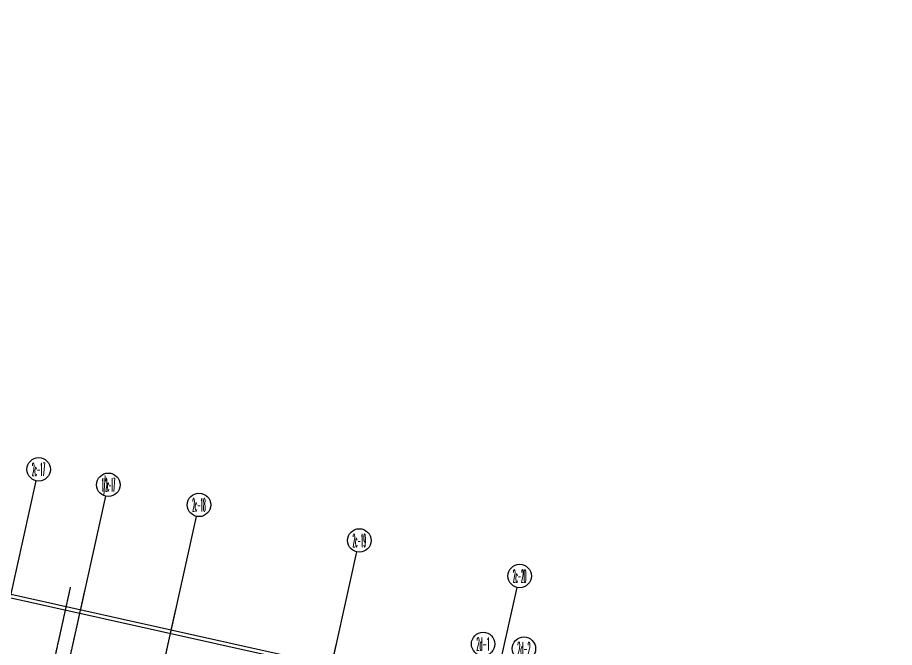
# Model space of a CAD drawing. Header units: metres. Extents: x -605703 to 859526, y 36355 to 746455.
# Drawn here: x -338070 to -293215, y 709477 to 741686 of the extents above; entities that cross this region are included whole.
import ezdxf
from ezdxf.enums import TextEntityAlignment as Align

# ---------------------------------------------------------------- set-up
doc = ezdxf.new("R2010")
doc.units = ezdxf.units.M
doc.linetypes.add('CENTER2', pattern=[2.541, 1.587, -0.318, 0.318, -0.318])
for name, color, linetype in [('AXIS', 3, 'Continuous'), ('AXIS_TEXT', 7, 'Continuous'), ('DOTE', 251, 'CENTER2'), ('栏杆', 6, 'Continuous')]:
    doc.layers.add(name, color=color, linetype=linetype)
doc.styles.add('_TCH_AXIS', font='COMPLEX', dxfattribs={"bigfont": 'GBCBIG'})
doc.styles.add('COMPLEX', font='COMPLEX')

# ---------------------------------------------------------------- blocks, each defined once
blk = doc.blocks.new('_AXISO')
blk.add_circle((0, 0), 0.5)
at = {"layer": 'AXIS_TEXT', "style": 'COMPLEX', "width": 1.041667}
blk.add_attdef('A', text='', height=0.56, dxfattribs=at).set_placement((-0.25, -0.28), (0.25, -0.28), align=Align.FIT)

msp = doc.modelspace()

# ---------------------------------------------------------------- linework, layer by layer
at = {"layer": 'AXIS', "extrusion": (-1.1827e-23, -1.32164e-09, 1)}
for p, q in [((-338418, 712141, 0), (-337120, 717999, 0)), ((-334855, 711351, 0), (-333556, 717209, 0)), ((-330217, 710323, 0), (-328919, 716181, 0)), ((-322017, 708505, 0), (-320718, 714363, 0)), ((-313816, 706687, 0), (-312517, 712545, 0))]:
    msp.add_line(p, q, dxfattribs=at)
at = {"layer": 'DOTE', "extrusion": (-1.1827e-23, -1.32164e-09, 1)}
for p, q in [((-345194, 668177, 0), (-335354, 712567, 0)), ((-344462, 668015, 0), (-334621, 712405, 0)), ((-339409, 668859, 0), (-329984, 711377, 0)), ((-330993, 668015, 0), (-321783, 709559, 0)), ((-325500, 692790, 0), (-321783, 709559, 0))]:
    msp.add_line(p, q, dxfattribs=at)
at = {"layer": '栏杆', "ltscale": 1.5, "extrusion": (-1.1827e-23, -1.32164e-09, 1)}
for p, q in [((-471448, 741686, 0), (-293215, 702175, 0)), ((-293435, 702019, 0), (-471414, 741474, 0))]:
    msp.add_line(p, q, dxfattribs=at)

# ---------------------------------------------------------------- block references
at = {"layer": 'AXIS', "extrusion": (-1.1827e-23, -1.32164e-09, 1)}
ref = msp.add_blockref('_AXISO', (-336990, 718585, 0), dxfattribs=dict(at, xscale=1200, yscale=1200, zscale=1200))
ref.add_attrib('A', '2c-17', dxfattribs={"layer": 'AXIS_TEXT', "ltscale": 4, "extrusion": (-1.1827e-23, -1.32164e-09, 1), "height": 678.8, "style": '_TCH_AXIS', "width": 0.223404}).set_placement((-337329, 718245, 0), (-336651, 718245, 0), align=Align.FIT)
ref = msp.add_blockref('_AXISO', (-333426, 717795, 0), dxfattribs=dict(at, xscale=1200, yscale=1200, zscale=1200))
ref.add_attrib('A', '1/2c-17', dxfattribs={"layer": 'AXIS_TEXT', "ltscale": 4, "extrusion": (-1.1827e-23, -1.32164e-09, 1), "height": 678.8, "style": '_TCH_AXIS', "width": 0.160305}).set_placement((-333766, 717455, 0), (-333087, 717455, 0), align=Align.FIT)
ref = msp.add_blockref('_AXISO', (-328789, 716767, 0), dxfattribs=dict(at, xscale=1200, yscale=1200, zscale=1200))
ref.add_attrib('A', '2c-18', dxfattribs={"layer": 'AXIS_TEXT', "ltscale": 4, "extrusion": (-1.1827e-23, -1.32164e-09, 1), "height": 678.8, "style": '_TCH_AXIS', "width": 0.223404}).set_placement((-329128, 716427, 0), (-328450, 716427, 0), align=Align.FIT)
ref = msp.add_blockref('_AXISO', (-320588, 714949, 0), dxfattribs=dict(at, xscale=1200, yscale=1200, zscale=1200))
ref.add_attrib('A', '2c-19', dxfattribs={"layer": 'AXIS_TEXT', "ltscale": 4, "extrusion": (-1.1827e-23, -1.32164e-09, 1), "height": 678.8, "style": '_TCH_AXIS', "width": 0.223404}).set_placement((-320928, 714609, 0), (-320249, 714609, 0), align=Align.FIT)
ref = msp.add_blockref('_AXISO', (-312387, 713131, 0), dxfattribs=dict(at, xscale=1200, yscale=1200, zscale=1200))
ref.add_attrib('A', '2c-20', dxfattribs={"layer": 'AXIS_TEXT', "ltscale": 4, "extrusion": (-1.1827e-23, -1.32164e-09, 1), "height": 678.8, "style": '_TCH_AXIS', "width": 0.212121}).set_placement((-312727, 712791, 0), (-312048, 712791, 0), align=Align.FIT)
ref = msp.add_blockref('_AXISO', (-314254, 709653, 0), dxfattribs=dict(at, xscale=1200, yscale=1200, zscale=1200))
ref.add_attrib('A', '2d-1', dxfattribs={"layer": 'AXIS_TEXT', "ltscale": 4, "extrusion": (-1.1827e-23, -1.32164e-09, 1), "height": 678.8, "style": '_TCH_AXIS', "width": 0.276316}).set_placement((-314594, 709314, 0), (-313915, 709314, 0), align=Align.FIT)
ref = msp.add_blockref('_AXISO', (-312168, 709416, 0), dxfattribs=dict(at, xscale=1200, yscale=1200, zscale=1200))
ref.add_attrib('A', '2d-2', dxfattribs={"layer": 'AXIS_TEXT', "ltscale": 4, "extrusion": (-1.1827e-23, -1.32164e-09, 1), "height": 678.8, "style": '_TCH_AXIS', "width": 0.259259}).set_placement((-312507, 709076, 0), (-311828, 709076, 0), align=Align.FIT)

doc.saveas('drawing.dxf')
